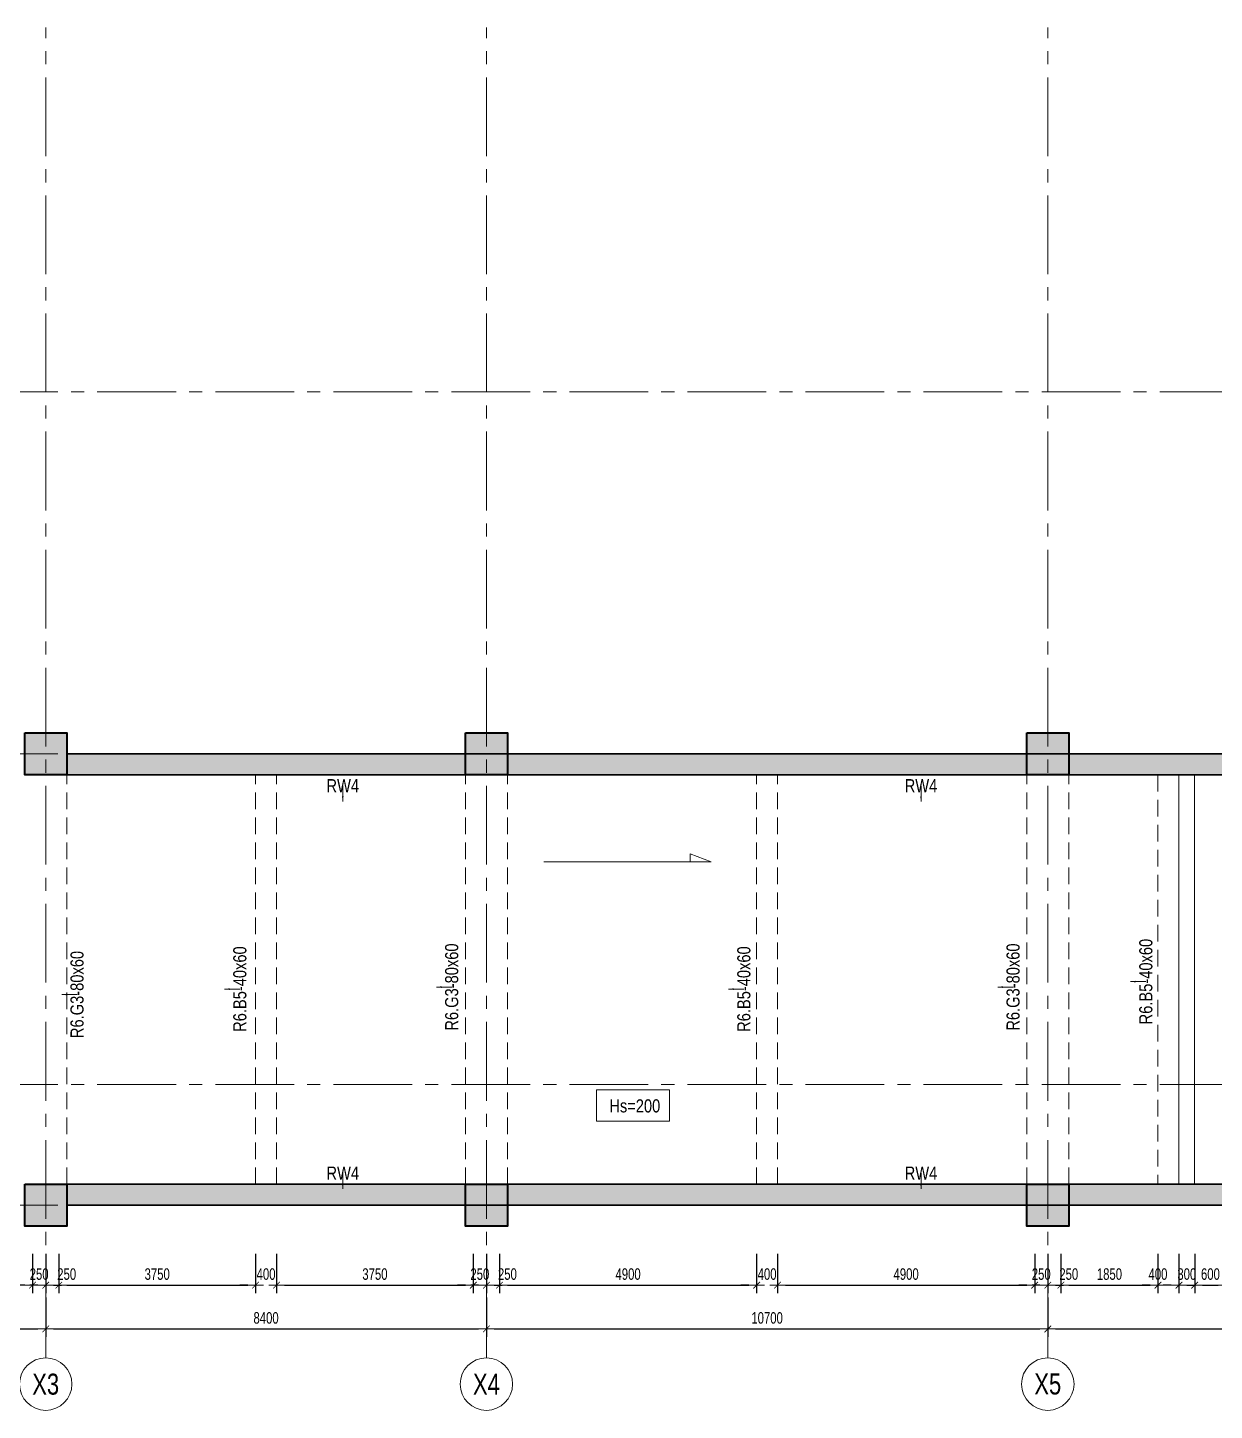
# Model space of a CAD drawing. Header units: millimetres. Extents: x -172050 to 1089997, y 452920 to 1051687.
# Drawn here: x 599470 to 622089, y 510847 to 537195 of the extents above; entities that cross this region are included whole.
import ezdxf
from ezdxf.enums import TextEntityAlignment as Align

# ---------------------------------------------------------------- set-up
doc = ezdxf.new("R2010")
doc.units = ezdxf.units.MM
doc.header["$MEASUREMENT"] = 0
for name, pattern in [('CENTER2', [1.125, 0.75, -0.125, 0.125, -0.125]), ('HIDDEN2', [4.7625, 3.175, -1.5875]), ('POD_Grid$0$CENTER2', [1.125, 0.75, -0.125, 0.125, -0.125])]:
    doc.linetypes.add(name, pattern=pattern)
doc.layers.get('Defpoints').update_dxf_attribs({"color": 151, "lineweight": 9})
for name, color, linetype, lineweight in [('NDC_S_ANNO', 7, 'Continuous', 20), ('NDC_S_AXIS', 5, 'CENTER2', 13), ('NDC_S_BEAM', 3, 'HIDDEN2', 20), ('NDC_S_DIM', 1, 'Continuous', 15), ('NDC_S_HATCH MATERIAL', 8, 'Continuous', 13), ('NDC_S_SLAB', 2, 'Continuous', 20), ('NDC_S_SYMBOL', 1, 'Continuous', 15), ('NDC_S_TEXT SYMBOL', 7, 'Continuous', 20), ('NDC_S_VN TEXT', 7, 'Continuous', 20), ('PD_B1F_Col$0$NDC_S-COLUMN', 4, 'Continuous', 40), ('PD_B1F_Col$0$NDC_S_HATCH COLUMN AND WALL', 251, 'Continuous', 13), ('POD_Grid$0$NDC_S_AXIS', 5, 'POD_Grid$0$CENTER2', 13), ('Ramp wall 2.1(B1)$0$NDC_S_WALL', 6, 'Continuous', 35)]:
    doc.layers.add(name, color=color, linetype=linetype, lineweight=lineweight)
doc.styles.add('ARIAL', font='arial.ttf', dxfattribs={"width": 0.8})
doc.styles.add('NDC_ANNO', font='', dxfattribs={"width": 0.8})
doc.styles.add('NDC_DIM', font='', dxfattribs={"width": 0.75})
doc.styles.add('NDC_VIE TXT', font='arial.ttf', dxfattribs={"width": 0.8})
doc.styles.get('NDC_ANNO').set_extended_font_data('Dotum')
doc.styles.get('NDC_DIM').set_extended_font_data('Dotum')
doc.dimstyles.new('NDC_dim_100', dxfattribs={"dimscale": 100, "dimtxt": 2.2, "dimasz": 1.5, "dimexe": 1.5, "dimexo": 2.5, "dimgap": 1, "dimtad": 1, "dimdec": 0, "dimzin": 0, "dimdsep": 46, "dimtxsty": 'NDC_DIM', "dimblk": 'DIMMARK', "dimcen": 0.09, "dimdle": 1.2, "dimclrd": 1, "dimclre": 1, "dimclrt": 3, "dimadec": 0, "dimazin": 0, "dimtfac": 1, "dimtdec": 0, "dimtix": 1, "dimtofl": 0, "dimtmove": 0, "dimatfit": 3, "dimfxl": 6, "dimfxlon": 1, "dimtolj": 1, "dimtzin": 0, "dimarcsym": 0})
doc.dimstyles.new('NDC_dim_iso', dxfattribs={"dimtxt": 2.2, "dimasz": 1, "dimexe": 1.5, "dimexo": 2.5, "dimgap": 1, "dimtad": 1, "dimdec": 0, "dimzin": 0, "dimdsep": 46, "dimtxsty": 'NDC_DIM', "dimblk": 'DIMMARK', "dimcen": 0.09, "dimdle": 1.2, "dimclrd": 1, "dimclre": 1, "dimclrt": 3, "dimadec": 0, "dimazin": 0, "dimtfac": 1, "dimtdec": 0, "dimtix": 1, "dimtofl": 0, "dimtmove": 0, "dimatfit": 3, "dimfxl": 6, "dimfxlon": 1, "dimtolj": 1, "dimtzin": 0, "dimarcsym": 0})

# ---------------------------------------------------------------- blocks, each defined once
blk = doc.blocks.new('DIMMARK')
at = {"layer": 'NDC_S_DIM', "color": 1}
blk.add_line((-1.5, 0), (1, 0), dxfattribs=at)
at = {"layer": 'NDC_S_DIM', "color": 2, "const_width": 0.1}
blk.add_lwpolyline([(-0.42, -0.42), (0.42, 0.42)], dxfattribs=at)
blk = doc.blocks.new('*D570')
at = {"layer": 'Defpoints', "color": 0, "transparency": 16777216}
for p in [(591414, 514359), (599814, 513368), (599814, 512397)]:
    blk.add_point(p, dxfattribs=at)
at = {"layer": 'NDC_S_DIM', "color": 1, "lineweight": -2, "transparency": 16777216}
for p, q in [((591414, 512997), (591414, 512247)), ((599814, 512997), (599814, 512247)), ((591564, 512397), (599664, 512397))]:
    blk.add_line(p, q, dxfattribs=at)
at = {"layer": 'NDC_S_DIM', "color": 1, "lineweight": -2, "transparency": 16777216, "xscale": 150, "yscale": 150, "zscale": 150, "rotation": 180}
blk.add_blockref('DIMMARK', (591414, 512397), dxfattribs=at)
at = {"layer": 'NDC_S_DIM', "color": 1, "lineweight": -2, "transparency": 16777216, "xscale": 150, "yscale": 150, "zscale": 150}
blk.add_blockref('DIMMARK', (599814, 512397), dxfattribs=at)
at = {"layer": 'NDC_S_DIM', "color": 3, "transparency": 16777216, "insert": (595614, 512607), "char_height": 220, "attachment_point": 5, "style": 'NDC_DIM'}
blk.add_mtext('\\A1;8400', dxfattribs=at)
blk = doc.blocks.new('*D571')
at = {"layer": 'Defpoints', "color": 0, "transparency": 16777216}
for p in [(599814, 513368), (608214, 513368), (608214, 512397)]:
    blk.add_point(p, dxfattribs=at)
at = {"layer": 'NDC_S_DIM', "color": 1, "lineweight": -2, "transparency": 16777216}
for p, q in [((599814, 512997), (599814, 512247)), ((608214, 512997), (608214, 512247)), ((599964, 512397), (608064, 512397))]:
    blk.add_line(p, q, dxfattribs=at)
at = {"layer": 'NDC_S_DIM', "color": 1, "lineweight": -2, "transparency": 16777216, "xscale": 150, "yscale": 150, "zscale": 150, "rotation": 180}
blk.add_blockref('DIMMARK', (599814, 512397), dxfattribs=at)
at = {"layer": 'NDC_S_DIM', "color": 1, "lineweight": -2, "transparency": 16777216, "xscale": 150, "yscale": 150, "zscale": 150}
blk.add_blockref('DIMMARK', (608214, 512397), dxfattribs=at)
at = {"layer": 'NDC_S_DIM', "color": 3, "transparency": 16777216, "insert": (604014, 512607), "char_height": 220, "attachment_point": 5, "style": 'NDC_DIM'}
blk.add_mtext('\\A1;8400', dxfattribs=at)
blk = doc.blocks.new('*D572')
at = {"layer": 'Defpoints', "color": 0, "transparency": 16777216}
for p in [(608214, 513368), (618914, 513368), (618914, 512397)]:
    blk.add_point(p, dxfattribs=at)
at = {"layer": 'NDC_S_DIM', "color": 1, "lineweight": -2, "transparency": 16777216}
for p, q in [((608214, 512997), (608214, 512247)), ((618914, 512997), (618914, 512247)), ((608364, 512397), (618764, 512397))]:
    blk.add_line(p, q, dxfattribs=at)
at = {"layer": 'NDC_S_DIM', "color": 1, "lineweight": -2, "transparency": 16777216, "xscale": 150, "yscale": 150, "zscale": 150, "rotation": 180}
blk.add_blockref('DIMMARK', (608214, 512397), dxfattribs=at)
at = {"layer": 'NDC_S_DIM', "color": 1, "lineweight": -2, "transparency": 16777216, "xscale": 150, "yscale": 150, "zscale": 150}
blk.add_blockref('DIMMARK', (618914, 512397), dxfattribs=at)
at = {"layer": 'NDC_S_DIM', "color": 3, "transparency": 16777216, "insert": (613564, 512607), "char_height": 220, "attachment_point": 5, "style": 'NDC_DIM'}
blk.add_mtext('\\A1;10700', dxfattribs=at)
blk = doc.blocks.new('*D573')
at = {"layer": 'Defpoints', "color": 0, "transparency": 16777216}
for p in [(618914, 513368), (627914, 513368), (627914, 512397)]:
    blk.add_point(p, dxfattribs=at)
at = {"layer": 'NDC_S_DIM', "color": 1, "lineweight": -2, "transparency": 16777216}
for p, q in [((618914, 512997), (618914, 512247)), ((627914, 512997), (627914, 512247)), ((619064, 512397), (627764, 512397))]:
    blk.add_line(p, q, dxfattribs=at)
at = {"layer": 'NDC_S_DIM', "color": 1, "lineweight": -2, "transparency": 16777216, "xscale": 150, "yscale": 150, "zscale": 150, "rotation": 180}
blk.add_blockref('DIMMARK', (618914, 512397), dxfattribs=at)
at = {"layer": 'NDC_S_DIM', "color": 1, "lineweight": -2, "transparency": 16777216, "xscale": 150, "yscale": 150, "zscale": 150}
blk.add_blockref('DIMMARK', (627914, 512397), dxfattribs=at)
at = {"layer": 'NDC_S_DIM', "color": 3, "transparency": 16777216, "insert": (623414, 512607), "char_height": 220, "attachment_point": 5, "style": 'NDC_DIM'}
blk.add_mtext('\\A1;9000', dxfattribs=at)
blk = doc.blocks.new('*D574')
at = {"layer": 'Defpoints', "color": 0, "transparency": 16777216}
for p in [(599564, 515656), (599814, 515656), (599814, 513232)]:
    blk.add_point(p, dxfattribs=at)
at = {"layer": 'NDC_S_DIM', "color": 1, "lineweight": -2, "transparency": 16777216}
for p, q in [((599564, 513832), (599564, 513082)), ((599814, 513832), (599814, 513082)), ((599414, 513232), (599264, 513232)), ((599964, 513232), (600114, 513232))]:
    blk.add_line(p, q, dxfattribs=at)
at = {"layer": 'NDC_S_DIM', "color": 1, "lineweight": -2, "transparency": 16777216, "xscale": 150, "yscale": 150, "zscale": 150}
blk.add_blockref('DIMMARK', (599564, 513232), dxfattribs=at)
at = {"layer": 'NDC_S_DIM', "color": 1, "lineweight": -2, "transparency": 16777216, "xscale": 150, "yscale": 150, "zscale": 150, "rotation": 180}
blk.add_blockref('DIMMARK', (599814, 513232), dxfattribs=at)
at = {"layer": 'NDC_S_DIM', "color": 3, "transparency": 16777216, "insert": (599689, 513442), "char_height": 220, "attachment_point": 5, "style": 'NDC_DIM'}
blk.add_mtext('\\A1;250', dxfattribs=at)
blk = doc.blocks.new('*D575')
at = {"layer": 'Defpoints', "color": 0, "transparency": 16777216}
for p in [(599814, 515656), (600064, 515656), (600064, 513232)]:
    blk.add_point(p, dxfattribs=at)
at = {"layer": 'NDC_S_DIM', "color": 1, "lineweight": -2, "transparency": 16777216}
for p, q in [((599814, 513832), (599814, 513082)), ((600064, 513832), (600064, 513082)), ((599664, 513232), (599514, 513232)), ((600214, 513232), (600364, 513232))]:
    blk.add_line(p, q, dxfattribs=at)
at = {"layer": 'NDC_S_DIM', "color": 1, "lineweight": -2, "transparency": 16777216, "xscale": 150, "yscale": 150, "zscale": 150}
blk.add_blockref('DIMMARK', (599814, 513232), dxfattribs=at)
at = {"layer": 'NDC_S_DIM', "color": 1, "lineweight": -2, "transparency": 16777216, "xscale": 150, "yscale": 150, "zscale": 150, "rotation": 180}
blk.add_blockref('DIMMARK', (600064, 513232), dxfattribs=at)
at = {"layer": 'NDC_S_DIM', "color": 3, "transparency": 16777216, "insert": (600214, 513442), "char_height": 220, "attachment_point": 5, "style": 'NDC_DIM'}
blk.add_mtext('\\A1;250', dxfattribs=at)
blk = doc.blocks.new('*D576')
at = {"layer": 'Defpoints', "color": 0, "transparency": 16777216}
for p in [(600064, 515656), (603814, 515656), (603814, 513232)]:
    blk.add_point(p, dxfattribs=at)
at = {"layer": 'NDC_S_DIM', "color": 1, "lineweight": -2, "transparency": 16777216}
for p, q in [((600064, 513832), (600064, 513082)), ((603814, 513832), (603814, 513082)), ((600214, 513232), (603664, 513232))]:
    blk.add_line(p, q, dxfattribs=at)
at = {"layer": 'NDC_S_DIM', "color": 1, "lineweight": -2, "transparency": 16777216, "xscale": 150, "yscale": 150, "zscale": 150, "rotation": 180}
blk.add_blockref('DIMMARK', (600064, 513232), dxfattribs=at)
at = {"layer": 'NDC_S_DIM', "color": 1, "lineweight": -2, "transparency": 16777216, "xscale": 150, "yscale": 150, "zscale": 150}
blk.add_blockref('DIMMARK', (603814, 513232), dxfattribs=at)
at = {"layer": 'NDC_S_DIM', "color": 3, "transparency": 16777216, "insert": (601939, 513442), "char_height": 220, "attachment_point": 5, "style": 'NDC_DIM'}
blk.add_mtext('\\A1;3750', dxfattribs=at)
blk = doc.blocks.new('*D577')
at = {"layer": 'Defpoints', "color": 0, "transparency": 16777216}
for p in [(607964, 515656), (608214, 515656), (608214, 513232)]:
    blk.add_point(p, dxfattribs=at)
at = {"layer": 'NDC_S_DIM', "color": 1, "lineweight": -2, "transparency": 16777216}
for p, q in [((607964, 513832), (607964, 513082)), ((608214, 513832), (608214, 513082)), ((607814, 513232), (607664, 513232)), ((608364, 513232), (608514, 513232))]:
    blk.add_line(p, q, dxfattribs=at)
at = {"layer": 'NDC_S_DIM', "color": 1, "lineweight": -2, "transparency": 16777216, "xscale": 150, "yscale": 150, "zscale": 150}
blk.add_blockref('DIMMARK', (607964, 513232), dxfattribs=at)
at = {"layer": 'NDC_S_DIM', "color": 1, "lineweight": -2, "transparency": 16777216, "xscale": 150, "yscale": 150, "zscale": 150, "rotation": 180}
blk.add_blockref('DIMMARK', (608214, 513232), dxfattribs=at)
at = {"layer": 'NDC_S_DIM', "color": 3, "transparency": 16777216, "insert": (608089, 513442), "char_height": 220, "attachment_point": 5, "style": 'NDC_DIM'}
blk.add_mtext('\\A1;250', dxfattribs=at)
blk = doc.blocks.new('*D578')
at = {"layer": 'Defpoints', "color": 0, "transparency": 16777216}
for p in [(608214, 515656), (608464, 515656), (608464, 513232)]:
    blk.add_point(p, dxfattribs=at)
at = {"layer": 'NDC_S_DIM', "color": 1, "lineweight": -2, "transparency": 16777216}
for p, q in [((608214, 513832), (608214, 513082)), ((608464, 513832), (608464, 513082)), ((608064, 513232), (607914, 513232)), ((608614, 513232), (608764, 513232))]:
    blk.add_line(p, q, dxfattribs=at)
at = {"layer": 'NDC_S_DIM', "color": 1, "lineweight": -2, "transparency": 16777216, "xscale": 150, "yscale": 150, "zscale": 150}
blk.add_blockref('DIMMARK', (608214, 513232), dxfattribs=at)
at = {"layer": 'NDC_S_DIM', "color": 1, "lineweight": -2, "transparency": 16777216, "xscale": 150, "yscale": 150, "zscale": 150, "rotation": 180}
blk.add_blockref('DIMMARK', (608464, 513232), dxfattribs=at)
at = {"layer": 'NDC_S_DIM', "color": 3, "transparency": 16777216, "insert": (608614, 513442), "char_height": 220, "attachment_point": 5, "style": 'NDC_DIM'}
blk.add_mtext('\\A1;250', dxfattribs=at)
blk = doc.blocks.new('*D579')
at = {"layer": 'Defpoints', "color": 0, "transparency": 16777216}
for p in [(608464, 515656), (613364, 515656), (613364, 513232)]:
    blk.add_point(p, dxfattribs=at)
at = {"layer": 'NDC_S_DIM', "color": 1, "lineweight": -2, "transparency": 16777216}
for p, q in [((608464, 513832), (608464, 513082)), ((613364, 513832), (613364, 513082)), ((608614, 513232), (613214, 513232))]:
    blk.add_line(p, q, dxfattribs=at)
at = {"layer": 'NDC_S_DIM', "color": 1, "lineweight": -2, "transparency": 16777216, "xscale": 150, "yscale": 150, "zscale": 150, "rotation": 180}
blk.add_blockref('DIMMARK', (608464, 513232), dxfattribs=at)
at = {"layer": 'NDC_S_DIM', "color": 1, "lineweight": -2, "transparency": 16777216, "xscale": 150, "yscale": 150, "zscale": 150}
blk.add_blockref('DIMMARK', (613364, 513232), dxfattribs=at)
at = {"layer": 'NDC_S_DIM', "color": 3, "transparency": 16777216, "insert": (610914, 513442), "char_height": 220, "attachment_point": 5, "style": 'NDC_DIM'}
blk.add_mtext('\\A1;4900', dxfattribs=at)
blk = doc.blocks.new('*D580')
at = {"layer": 'Defpoints', "color": 0, "transparency": 16777216}
for p in [(618664, 515656), (618914, 515656), (618914, 513232)]:
    blk.add_point(p, dxfattribs=at)
at = {"layer": 'NDC_S_DIM', "color": 1, "lineweight": -2, "transparency": 16777216}
for p, q in [((618664, 513832), (618664, 513082)), ((618914, 513832), (618914, 513082)), ((618514, 513232), (618364, 513232)), ((619064, 513232), (619214, 513232))]:
    blk.add_line(p, q, dxfattribs=at)
at = {"layer": 'NDC_S_DIM', "color": 1, "lineweight": -2, "transparency": 16777216, "xscale": 150, "yscale": 150, "zscale": 150}
blk.add_blockref('DIMMARK', (618664, 513232), dxfattribs=at)
at = {"layer": 'NDC_S_DIM', "color": 1, "lineweight": -2, "transparency": 16777216, "xscale": 150, "yscale": 150, "zscale": 150, "rotation": 180}
blk.add_blockref('DIMMARK', (618914, 513232), dxfattribs=at)
at = {"layer": 'NDC_S_DIM', "color": 3, "transparency": 16777216, "insert": (618789, 513442), "char_height": 220, "attachment_point": 5, "style": 'NDC_DIM'}
blk.add_mtext('\\A1;250', dxfattribs=at)
blk = doc.blocks.new('*D581')
at = {"layer": 'Defpoints', "color": 0, "transparency": 16777216}
for p in [(618914, 515656), (619164, 515656), (619164, 513232)]:
    blk.add_point(p, dxfattribs=at)
at = {"layer": 'NDC_S_DIM', "color": 1, "lineweight": -2, "transparency": 16777216}
for p, q in [((618914, 513832), (618914, 513082)), ((619164, 513832), (619164, 513082)), ((618764, 513232), (618614, 513232)), ((619314, 513232), (619464, 513232))]:
    blk.add_line(p, q, dxfattribs=at)
at = {"layer": 'NDC_S_DIM', "color": 1, "lineweight": -2, "transparency": 16777216, "xscale": 150, "yscale": 150, "zscale": 150}
blk.add_blockref('DIMMARK', (618914, 513232), dxfattribs=at)
at = {"layer": 'NDC_S_DIM', "color": 1, "lineweight": -2, "transparency": 16777216, "xscale": 150, "yscale": 150, "zscale": 150, "rotation": 180}
blk.add_blockref('DIMMARK', (619164, 513232), dxfattribs=at)
at = {"layer": 'NDC_S_DIM', "color": 3, "transparency": 16777216, "insert": (619314, 513442), "char_height": 220, "attachment_point": 5, "style": 'NDC_DIM'}
blk.add_mtext('\\A1;250', dxfattribs=at)
blk = doc.blocks.new('*D582')
at = {"layer": 'Defpoints', "color": 0, "transparency": 16777216}
for p in [(619164, 515656), (621014, 515656), (621014, 513232)]:
    blk.add_point(p, dxfattribs=at)
at = {"layer": 'NDC_S_DIM', "color": 1, "lineweight": -2, "transparency": 16777216}
for p, q in [((619164, 513832), (619164, 513082)), ((621014, 513832), (621014, 513082)), ((619314, 513232), (620864, 513232))]:
    blk.add_line(p, q, dxfattribs=at)
at = {"layer": 'NDC_S_DIM', "color": 1, "lineweight": -2, "transparency": 16777216, "xscale": 150, "yscale": 150, "zscale": 150, "rotation": 180}
blk.add_blockref('DIMMARK', (619164, 513232), dxfattribs=at)
at = {"layer": 'NDC_S_DIM', "color": 1, "lineweight": -2, "transparency": 16777216, "xscale": 150, "yscale": 150, "zscale": 150}
blk.add_blockref('DIMMARK', (621014, 513232), dxfattribs=at)
at = {"layer": 'NDC_S_DIM', "color": 3, "transparency": 16777216, "insert": (620089, 513442), "char_height": 220, "attachment_point": 5, "style": 'NDC_DIM'}
blk.add_mtext('\\A1;1850', dxfattribs=at)
blk = doc.blocks.new('*D583')
at = {"layer": 'Defpoints', "color": 0, "transparency": 16777216}
for p in [(621014, 515656), (621414, 515656), (621414, 513232)]:
    blk.add_point(p, dxfattribs=at)
at = {"layer": 'NDC_S_DIM', "color": 1, "lineweight": -2, "transparency": 16777216}
for p, q in [((621014, 513832), (621014, 513082)), ((621414, 513832), (621414, 513082)), ((620864, 513232), (620714, 513232)), ((621564, 513232), (621714, 513232))]:
    blk.add_line(p, q, dxfattribs=at)
at = {"layer": 'NDC_S_DIM', "color": 1, "lineweight": -2, "transparency": 16777216, "xscale": 150, "yscale": 150, "zscale": 150}
blk.add_blockref('DIMMARK', (621014, 513232), dxfattribs=at)
at = {"layer": 'NDC_S_DIM', "color": 1, "lineweight": -2, "transparency": 16777216, "xscale": 150, "yscale": 150, "zscale": 150, "rotation": 180}
blk.add_blockref('DIMMARK', (621414, 513232), dxfattribs=at)
at = {"layer": 'NDC_S_DIM', "color": 3, "transparency": 16777216, "insert": (621014, 513442), "char_height": 220, "attachment_point": 5, "style": 'NDC_DIM'}
blk.add_mtext('\\A1;400', dxfattribs=at)
blk = doc.blocks.new('*D584')
at = {"layer": 'Defpoints', "color": 0, "transparency": 16777216}
for p in [(621414, 515656), (621714, 515656), (621714, 513232)]:
    blk.add_point(p, dxfattribs=at)
at = {"layer": 'NDC_S_DIM', "color": 1, "lineweight": -2, "transparency": 16777216}
for p, q in [((621414, 513832), (621414, 513082)), ((621714, 513832), (621714, 513082)), ((621264, 513232), (621114, 513232)), ((621864, 513232), (622014, 513232))]:
    blk.add_line(p, q, dxfattribs=at)
at = {"layer": 'NDC_S_DIM', "color": 1, "lineweight": -2, "transparency": 16777216, "xscale": 150, "yscale": 150, "zscale": 150}
blk.add_blockref('DIMMARK', (621414, 513232), dxfattribs=at)
at = {"layer": 'NDC_S_DIM', "color": 1, "lineweight": -2, "transparency": 16777216, "xscale": 150, "yscale": 150, "zscale": 150, "rotation": 180}
blk.add_blockref('DIMMARK', (621714, 513232), dxfattribs=at)
at = {"layer": 'NDC_S_DIM', "color": 3, "transparency": 16777216, "insert": (621564, 513442), "char_height": 220, "attachment_point": 5, "style": 'NDC_DIM'}
blk.add_mtext('\\A1;300', dxfattribs=at)
blk = doc.blocks.new('*D585')
at = {"layer": 'Defpoints', "color": 0, "transparency": 16777216}
for p in [(621714, 515656), (622314, 515656), (622314, 513232)]:
    blk.add_point(p, dxfattribs=at)
at = {"layer": 'NDC_S_DIM', "color": 1, "lineweight": -2, "transparency": 16777216}
for p, q in [((621714, 513832), (621714, 513082)), ((622314, 513832), (622314, 513082)), ((621864, 513232), (622164, 513232))]:
    blk.add_line(p, q, dxfattribs=at)
at = {"layer": 'NDC_S_DIM', "color": 1, "lineweight": -2, "transparency": 16777216, "xscale": 150, "yscale": 150, "zscale": 150, "rotation": 180}
blk.add_blockref('DIMMARK', (621714, 513232), dxfattribs=at)
at = {"layer": 'NDC_S_DIM', "color": 1, "lineweight": -2, "transparency": 16777216, "xscale": 150, "yscale": 150, "zscale": 150}
blk.add_blockref('DIMMARK', (622314, 513232), dxfattribs=at)
at = {"layer": 'NDC_S_DIM', "color": 3, "transparency": 16777216, "insert": (622014, 513442), "char_height": 220, "attachment_point": 5, "style": 'NDC_DIM'}
blk.add_mtext('\\A1;600', dxfattribs=at)
blk = doc.blocks.new('*D587')
at = {"layer": 'Defpoints', "color": 0, "transparency": 16777216}
for p in [(603814, 515656), (604214, 515656), (604214, 513232)]:
    blk.add_point(p, dxfattribs=at)
at = {"layer": 'NDC_S_DIM', "color": 1, "lineweight": -2, "transparency": 16777216}
for p, q in [((603814, 513832), (603814, 513082)), ((604214, 513832), (604214, 513082)), ((603664, 513232), (603514, 513232)), ((604364, 513232), (604514, 513232))]:
    blk.add_line(p, q, dxfattribs=at)
at = {"layer": 'NDC_S_DIM', "color": 1, "lineweight": -2, "transparency": 16777216, "xscale": 150, "yscale": 150, "zscale": 150}
blk.add_blockref('DIMMARK', (603814, 513232), dxfattribs=at)
at = {"layer": 'NDC_S_DIM', "color": 1, "lineweight": -2, "transparency": 16777216, "xscale": 150, "yscale": 150, "zscale": 150, "rotation": 180}
blk.add_blockref('DIMMARK', (604214, 513232), dxfattribs=at)
at = {"layer": 'NDC_S_DIM', "color": 3, "transparency": 16777216, "insert": (604014, 513442), "char_height": 220, "attachment_point": 5, "style": 'NDC_DIM'}
blk.add_mtext('\\A1;400', dxfattribs=at)
blk = doc.blocks.new('*D588')
at = {"layer": 'Defpoints', "color": 0, "transparency": 16777216}
for p in [(604214, 515656), (607964, 515656), (607964, 513232)]:
    blk.add_point(p, dxfattribs=at)
at = {"layer": 'NDC_S_DIM', "color": 1, "lineweight": -2, "transparency": 16777216}
for p, q in [((604214, 513832), (604214, 513082)), ((607964, 513832), (607964, 513082)), ((604364, 513232), (607814, 513232))]:
    blk.add_line(p, q, dxfattribs=at)
at = {"layer": 'NDC_S_DIM', "color": 1, "lineweight": -2, "transparency": 16777216, "xscale": 150, "yscale": 150, "zscale": 150, "rotation": 180}
blk.add_blockref('DIMMARK', (604214, 513232), dxfattribs=at)
at = {"layer": 'NDC_S_DIM', "color": 1, "lineweight": -2, "transparency": 16777216, "xscale": 150, "yscale": 150, "zscale": 150}
blk.add_blockref('DIMMARK', (607964, 513232), dxfattribs=at)
at = {"layer": 'NDC_S_DIM', "color": 3, "transparency": 16777216, "insert": (606089, 513442), "char_height": 220, "attachment_point": 5, "style": 'NDC_DIM'}
blk.add_mtext('\\A1;3750', dxfattribs=at)
blk = doc.blocks.new('*D589')
at = {"layer": 'Defpoints', "color": 0, "transparency": 16777216}
for p in [(613364, 515656), (613764, 515656), (613764, 513232)]:
    blk.add_point(p, dxfattribs=at)
at = {"layer": 'NDC_S_DIM', "color": 1, "lineweight": -2, "transparency": 16777216}
for p, q in [((613364, 513832), (613364, 513082)), ((613764, 513832), (613764, 513082)), ((613214, 513232), (613064, 513232)), ((613914, 513232), (614064, 513232))]:
    blk.add_line(p, q, dxfattribs=at)
at = {"layer": 'NDC_S_DIM', "color": 1, "lineweight": -2, "transparency": 16777216, "xscale": 150, "yscale": 150, "zscale": 150}
blk.add_blockref('DIMMARK', (613364, 513232), dxfattribs=at)
at = {"layer": 'NDC_S_DIM', "color": 1, "lineweight": -2, "transparency": 16777216, "xscale": 150, "yscale": 150, "zscale": 150, "rotation": 180}
blk.add_blockref('DIMMARK', (613764, 513232), dxfattribs=at)
at = {"layer": 'NDC_S_DIM', "color": 3, "transparency": 16777216, "insert": (613564, 513442), "char_height": 220, "attachment_point": 5, "style": 'NDC_DIM'}
blk.add_mtext('\\A1;400', dxfattribs=at)
blk = doc.blocks.new('*D590')
at = {"layer": 'Defpoints', "color": 0, "transparency": 16777216}
for p in [(613764, 515656), (618664, 515656), (618664, 513232)]:
    blk.add_point(p, dxfattribs=at)
at = {"layer": 'NDC_S_DIM', "color": 1, "lineweight": -2, "transparency": 16777216}
for p, q in [((613764, 513832), (613764, 513082)), ((618664, 513832), (618664, 513082)), ((613914, 513232), (618514, 513232))]:
    blk.add_line(p, q, dxfattribs=at)
at = {"layer": 'NDC_S_DIM', "color": 1, "lineweight": -2, "transparency": 16777216, "xscale": 150, "yscale": 150, "zscale": 150, "rotation": 180}
blk.add_blockref('DIMMARK', (613764, 513232), dxfattribs=at)
at = {"layer": 'NDC_S_DIM', "color": 1, "lineweight": -2, "transparency": 16777216, "xscale": 150, "yscale": 150, "zscale": 150}
blk.add_blockref('DIMMARK', (618664, 513232), dxfattribs=at)
at = {"layer": 'NDC_S_DIM', "color": 3, "transparency": 16777216, "insert": (616214, 513442), "char_height": 220, "attachment_point": 5, "style": 'NDC_DIM'}
blk.add_mtext('\\A1;4900', dxfattribs=at)
blk = doc.blocks.new('*U165')
at = {"layer": 'NDC_S_SYMBOL'}
blk.add_line((0, 5), (0, 9), dxfattribs=at)
blk.add_circle((0, 0), 5, dxfattribs=at)
at = {"layer": 'NDC_S_TEXT SYMBOL', "color": 7, "style": 'NDC_ANNO', "width": 0.8}
blk.add_attdef('GRID', text='', height=4, dxfattribs=at).set_placement((0, 0), align=Align.MIDDLE)
blk = doc.blocks.new('PD_B1F_Col$0$cot')
at = {"layer": 'PD_B1F_Col$0$NDC_S_HATCH COLUMN AND WALL', "ltscale": 0.005}
h = blk.add_hatch(color=256, dxfattribs=at)
h.dxf.hatch_style = 1
h.paths.add_polyline_path([(-0.5, 0.5), (0.5, 0.5), (0.5, -0.5), (-0.5, -0.5)])
at = {"layer": 'PD_B1F_Col$0$NDC_S-COLUMN', "ltscale": 0.005}
blk.add_lwpolyline([(-0.5, 0.5), (0.5, 0.5), (0.5, -0.5), (-0.5, -0.5)], close=True, dxfattribs=at)
blk = doc.blocks.new('ramp6')
at = {"layer": 'NDC_S_HATCH MATERIAL'}
h = blk.add_hatch(dxfattribs=at)
h.set_pattern_fill('BT-01', color=252, scale=30, style=0, pattern_type=2)
h.set_pattern_definition([(50, (-303929.44, 655369.6), (215.178055, -18.82564), [22.5, -247.5]), (355, (-303929.44, 655369.6), (-41.6254, 225.65764), [18, -198]), (100.4514, (-303911.5, 655368.02), (173.552815, 206.831863), [19.122057, -210.342634]), (46.1842, (-303929.44, 655429.6), (320.172315, -49.655704), [33.75, -371.25]), (96.6356, (-303902.76, 655425.45), (280.39881, 292.23536), [28.68309, -315.5139]), (351.1842, (-303929.44, 655429.6), (280.39858, 292.23558), [27, -297]), (21, (-303899.44, 655414.6), (179.072116, -120.785667), [22.5, -247.5]), (326, (-303899.44, 655414.6), (72.9946, 217.545014), [18, -198]), (71.4514, (-303884.52, 655404.53), (252.06679, 96.75915), [19.122057, -210.342634]), (37.5, (-303929.44, 655369.59), (3.6479566, 99.868156), [0, -195.6, 0, -201, 0, -198.75]), (7.5, (-303929.44, 655369.59), (78.920861, 118.323514), [0, -114.6, 0, -191.1, 0, -75.75]), (327.5, (-303996.34, 655369.59), (160.146731, -6.7664615), [0, -75, 0, -234, 0, -310.5]), (317.5, (-304026.34, 655369.59), (174.95585, 30.031495), [0, -97.5, 0, -155.4, 0, -220.5]), (45, (-303929.44, 655369.59), (-90.156115, 90.156115), []), (45, (-303929.44, 655406.34), (-90.156115, 90.156115), [])])
h.paths.add_polyline_path([(603214, 522956), (630514, 522956), (630514, 523356), (603214, 523356)])
h = blk.add_hatch(dxfattribs=at)
h.set_pattern_fill('BT-01', color=252, scale=30, style=0, pattern_type=2)
h.set_pattern_definition([(50, (-303929.44, 647169.6), (215.178055, -18.82564), [22.5, -247.5]), (355, (-303929.44, 647169.6), (-41.6254, 225.65764), [18, -198]), (100.4514, (-303911.5, 647168.02), (173.552815, 206.831863), [19.122057, -210.342634]), (46.1842, (-303929.44, 647229.6), (320.172315, -49.655704), [33.75, -371.25]), (96.6356, (-303902.76, 647225.45), (280.39881, 292.23536), [28.68309, -315.5139]), (351.1842, (-303929.44, 647229.6), (280.39858, 292.23558), [27, -297]), (21, (-303899.44, 647214.6), (179.072116, -120.785667), [22.5, -247.5]), (326, (-303899.44, 647214.6), (72.9946, 217.545014), [18, -198]), (71.4514, (-303884.52, 647204.53), (252.06679, 96.75915), [19.122057, -210.342634]), (37.5, (-303929.44, 647169.59), (3.6479566, 99.868156), [0, -195.6, 0, -201, 0, -198.75]), (7.5, (-303929.44, 647169.59), (78.920861, 118.323514), [0, -114.6, 0, -191.1, 0, -75.75]), (327.5, (-303996.34, 647169.59), (160.146731, -6.7664615), [0, -75, 0, -234, 0, -310.5]), (317.5, (-304026.34, 647169.59), (174.95585, 30.031495), [0, -97.5, 0, -155.4, 0, -220.5]), (45, (-303929.44, 647169.59), (-90.156115, 90.156115), []), (45, (-303929.44, 647206.34), (-90.156115, 90.156115), [])])
h.paths.add_polyline_path([(603214, 514756), (630514, 514756), (630514, 515156), (603214, 515156)])
at = {"layer": 'NDC_S_BEAM', "ltscale": 100}
for p, q in [((603214, 515156), (603214, 522956)), ((606814, 515156), (606814, 522956)), ((607214, 515156), (607214, 522956)), ((610814, 515156), (610814, 522956)), ((611614, 515156), (611614, 522956)), ((616365, 515156), (616365, 522956)), ((616765, 515156), (616765, 522956)), ((621514, 515156), (621514, 522956)), ((622314, 515156), (622314, 522956)), ((624014, 522956), (624014, 515156)), ((624414, 522956), (624414, 515156)), ((624414, 522956), (624414, 515156)), ((624714, 515156), (624714, 522956))]:
    blk.add_line(p, q, dxfattribs=at)
at = {"layer": 'NDC_S_SLAB'}
blk.add_lwpolyline([(624414, 522956), (624714, 522956), (624714, 515156), (624414, 515156)], close=True, dxfattribs=at)
at = {"layer": 'POD_Grid$0$NDC_S_AXIS', "ltscale": 2000}
for p, q in [((602814, 512247), (602814, 537195)), ((611214, 512247), (611214, 537195)), ((621914, 512247), (621914, 537195)), ((585798, 530256), (633314, 530256)), ((585798, 523356), (633314, 523356)), ((585798, 517056), (633314, 517056)), ((585798, 514756), (633314, 514756))]:
    blk.add_line(p, q, dxfattribs=at)
at = {"layer": 'Ramp wall 2.1(B1)$0$NDC_S_WALL', "ltscale": 200}
for points in [[(603214, 523356), (630514, 523356), (630514, 522956), (603214, 522956)], [(603214, 515156), (630514, 515156), (630514, 514756), (603214, 514756)]]:
    blk.add_lwpolyline(points, close=True, dxfattribs=at)
at = {"xscale": 800, "yscale": 800}
for p in [(602814, 523356), (611214, 523356), (621914, 523356), (602814, 514756), (611214, 514756), (621914, 514756)]:
    blk.add_blockref('PD_B1F_Col$0$cot', p, dxfattribs=at)
blk = doc.blocks.new('*U220')
at = {"layer": 'NDC_S_ANNO', "ltscale": 0.8, "style": 'ARIAL', "width": 0.8, "flags": 1}
blk.add_attdef('CHU_THICH', text='', height=2.5, dxfattribs=at).set_placement((0, 0), align=Align.MIDDLE_CENTER)
at = {"layer": 'NDC_S_ANNO', "ltscale": 0.8, "style": 'ARIAL', "width": 0.8}
blk.add_attdef('TEN', text='', height=2.5, dxfattribs=at).set_placement((0, -2.91), align=Align.MIDDLE_CENTER)
at = {"layer": 'Defpoints'}
blk.add_leader([(0, 0), (0, -2.91)], dimstyle='NDC_dim_iso', override={"dimgap": 0.625, "dimtad": 0}, dxfattribs=at)
blk = doc.blocks.new('*U179')
at = {"layer": 'NDC_S_ANNO', "ltscale": 0.8, "style": 'ARIAL', "width": 0.8}
blk.add_attdef('TEN', text='', height=2.5, dxfattribs=at).set_placement((0, 3), align=Align.MIDDLE_CENTER)
at = {"layer": 'NDC_S_ANNO', "ltscale": 0.8, "style": 'ARIAL', "width": 0.8, "flags": 1}
blk.add_attdef('CHU_THICH', text='', height=2.5, dxfattribs=at).set_placement((0, 0), align=Align.MIDDLE_CENTER)
at = {"layer": 'Defpoints'}
blk.add_leader([(0, 0), (0, 3)], dimstyle='NDC_dim_iso', override={"dimgap": 0.625, "dimtad": 0}, dxfattribs=at)

msp = doc.modelspace()

# ---------------------------------------------------------------- linework, layer by layer
at = {"layer": 'NDC_S_ANNO'}
msp.add_lwpolyline([(612097, 521299.2), (612097, 521449.2), (612497, 521299.2), (609305.8, 521299.2)], dxfattribs=at)
at = {"layer": 'NDC_S_DIM'}
msp.add_lwpolyline([(610310.4, 516954.8), (611704.7, 516954.8), (611704.7, 516355.6), (610310.4, 516355.6)], close=True, dxfattribs=at)

# ---------------------------------------------------------------- block references
at = {"layer": 'NDC_S_AXIS', "xscale": 100, "yscale": 100, "zscale": 100}
for p, values in [((599813.8, 511346.7), {'GRID': 'X3'}), ((608213.8, 511346.7), {'GRID': 'X4'}), ((618913.8, 511346.7), {'GRID': 'X5'})]:
    msp.add_blockref('*U165', p, dxfattribs=at).add_auto_attribs(values)
at = {"layer": 'NDC_S_DIM'}
msp.add_blockref('ramp6', (-3000.6, 0), dxfattribs=at)
at = {"layer": 'NDC_S_VN TEXT', "xscale": 100, "yscale": 100, "zscale": 100}
for p in [(605475.8, 522450.1), (616497.4, 522450.1), (605475.8, 515067.7), (616497.4, 515067.7)]:
    msp.add_blockref('*U179', p, dxfattribs=at).add_auto_attribs({'TEN': 'RW4'})
at = {"layer": 'NDC_S_VN TEXT', "xscale": 100, "yscale": 100, "zscale": 100, "rotation": 90}
for p, values in [((600119.5, 518770.5), {'TEN': 'R6.G3-80x60'}), ((603222.6, 518873.9), {'TEN': 'R6.B5-40x60'}), ((607260.7, 518912.6), {'TEN': 'R6.G3-80x60'}), ((612829.4, 518873.9), {'TEN': 'R6.B5-40x60'}), ((617960.7, 518912.6), {'TEN': 'R6.G3-80x60'}), ((620491.4, 519016.4), {'TEN': 'R6.B5-40x60'})]:
    msp.add_blockref('*U220', p, dxfattribs=at).add_auto_attribs(values)

# ---------------------------------------------------------------- texts
at = {"layer": 'NDC_S_VN TEXT', "style": 'NDC_VIE TXT', "width": 0.8}
msp.add_text('Hs=200', height=250, dxfattribs=at).set_placement((610556.6, 516648.7), align=Align.MIDDLE_LEFT)

# ---------------------------------------------------------------- dimensions: what is measured, and where the dimension line sits
at = {"layer": 'NDC_S_DIM'}
dim = msp.add_linear_dim(base=(599813.8, 513232.1), p1=(599563.8, 515656.5), p2=(599813.8, 515656.5), dimstyle='NDC_dim_100', dxfattribs=at)
dim.commit()
dim.dimension.update_dxf_attribs({"geometry": '*D574', "text_midpoint": (599688.8, 513442.2)})
for base, p1, p2, picture, middle in [((600063.8, 513232.1), (599813.8, 515656.5), (600063.8, 515656.5), '*D575', (600213.8, 513232.1)), ((608463.8, 513232.1), (608213.8, 515656.5), (608463.8, 515656.5), '*D578', (608613.8, 513232.1)), ((619163.8, 513232.1), (618913.8, 515656.5), (619163.8, 515656.5), '*D581', (619313.8, 513232.1)), ((621413.8, 513232.1), (621013.8, 515656.5), (621413.8, 515656.5), '*D583', (621013.8, 513232.1))]:
    dim = msp.add_linear_dim(base=base, p1=p1, p2=p2, dimstyle='NDC_dim_100', override={"dimtmove": 1}, dxfattribs=at)
    dim.commit()
    dim.dimension.update_dxf_attribs({"geometry": picture, "text_midpoint": middle, "dimtype": 160})
for base, p1, p2, picture, middle in [((603813.8, 513232.1), (600063.8, 515656.5), (603813.8, 515656.5), '*D576', (601938.8, 513442.2)), ((604213.8, 513232.1), (603813.8, 515656.5), (604213.8, 515656.5), '*D587', (604013.8, 513442.2)), ((607963.8, 513232.1), (604213.8, 515656.5), (607963.8, 515656.5), '*D588', (606088.8, 513442.2)), ((608213.8, 513232.1), (607963.8, 515656.5), (608213.8, 515656.5), '*D577', (608088.8, 513442.2)), ((613364.1, 513232.1), (608463.8, 515656.5), (613364.1, 515656.5), '*D579', (610913.9, 513442.2)), ((613764.1, 513232.1), (613364.1, 515656.5), (613764.1, 515656.5), '*D589', (613564.1, 513442.2)), ((618663.8, 513232.1), (613764.1, 515656.5), (618663.8, 515656.5), '*D590', (616213.9, 513442.2)), ((618913.8, 513232.1), (618663.8, 515656.5), (618913.8, 515656.5), '*D580', (618788.8, 513442.2)), ((621013.8, 513232.1), (619163.8, 515656.5), (621013.8, 515656.5), '*D582', (620088.8, 513442.2)), ((621713.8, 513232.1), (621413.8, 515656.5), (621713.8, 515656.5), '*D584', (621563.8, 513442.2)), ((622313.8, 513232.1), (621713.8, 515656.5), (622313.8, 515656.5), '*D585', (622013.8, 513442.2)), ((599813.8, 512396.7), (591413.8, 514359.4), (599813.8, 513368.1), '*D570', (595613.8, 512606.8)), ((608213.8, 512396.7), (599813.8, 513368.1), (608213.8, 513368.1), '*D571', (604013.8, 512606.8)), ((618913.8, 512396.7), (608213.8, 513368.1), (618913.8, 513368.1), '*D572', (613563.8, 512606.8)), ((627913.8, 512396.7), (618913.8, 513368.1), (627913.8, 513368.1), '*D573', (623413.8, 512606.8))]:
    dim = msp.add_linear_dim(base=base, p1=p1, p2=p2, dimstyle='NDC_dim_100', override={"dimtmove": 1}, dxfattribs=at)
    dim.commit()
    dim.dimension.update_dxf_attribs({"geometry": picture, "text_midpoint": middle})

doc.saveas('drawing.dxf')
